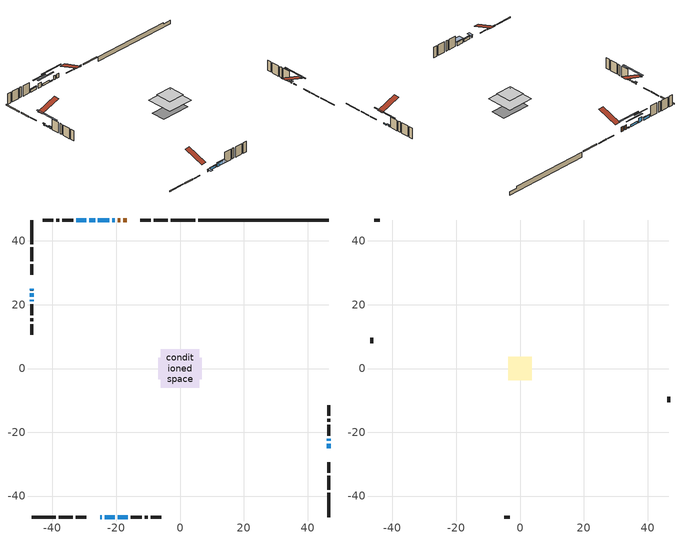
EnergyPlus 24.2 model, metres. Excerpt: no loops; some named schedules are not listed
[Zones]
conditioned space
 floor adiabatic (AdiabaticFloorConstruction): -6.08,-6.08 -6.08,6.08 6.08,6.08 6.08,-6.08 z2.75
 floor foundation (Slab1 construction): -6.85,-3.36 -6.85,3.36 6.85,3.36 6.85,-3.36 z-1.95
 wall outside (RimJoist1 construction): 4.79,46.56 -2.87,46.56 / -46.56,-46.56 -38.9,-46.56 / -46.56,46.56 -46.56,38.9 / 46.56,-46.56 46.56,-38.9 z0.31:0.61
 wall outside (RimJoist2 construction): -3.8,46.56 -8.2,46.56 / -37.97,-46.56 -33.57,-46.56 / -46.56,37.97 -46.56,33.57 / 46.56,-37.97 46.56,-33.57 z0.31:0.61
 wall outside (RimJoist3 construction): -9.13,46.56 -12.39,46.56 / -32.64,-46.56 -29.39,-46.56 / -46.56,32.64 -46.56,29.39 / 46.56,-32.64 46.56,-29.39 z0.31:0.61
 wall outside (AdiabaticWallConstruction 1): -16.71,46.56 -17.85,46.56 / -18.78,46.56 -19.49,46.56 z0.31:2.34
 wall outside (AdiabaticWallConstruction): -25.07,-46.56 -24.53,-46.56 / -46.56,21.58 -46.56,21.04 z0.31:1.17; -23.6,-46.56 -20.4,-46.56 / -29.35,46.56 -32.55,46.56 z0.31:1.43; -46.56,25.07 -46.56,24.45 / 46.56,-22.61 46.56,-22 z0.31:0.97; 46.56,-25.07 46.56,-23.54 / -20.41,46.56 -21.18,46.56 z0.31:0.74; -46.56,23.53 -46.56,22.51 z0.31:0.82; -22.1,46.56 -25.71,46.56 z0.31:1.28; -26.64,46.56 -28.42,46.56 z0.31:2.34; -19.47,-46.56 -16.32,-46.56 z0.31:1.91
 wall outside (Wall1 construction): -33.48,46.56 -36.89,46.56 / -15.4,-46.56 -11.99,-46.56 / -46.56,20.12 -46.56,16.71 / 46.56,-21.07 46.56,-17.67 z0.31:5.19
 wall outside (Wall2 construction): -37.82,46.56 -38.73,46.56 / -11.06,-46.56 -10.14,-46.56 / -46.56,15.78 -46.56,14.86 / 46.56,-16.74 46.56,-15.82 z0.31:5.19
 wall outside (Wall3 construction): -39.66,46.56 -43.07,46.56 / -9.21,-46.56 -5.81,-46.56 / -46.56,13.93 -46.56,10.53 / 46.56,-14.89 46.56,-11.48 z0.31:5.19
 wall foundation (FoundationWall1 construction): 5.71,46.56,-1.95 5.71,46.56,0.31 42.47,46.56,0.31 42.47,46.56,-0.41 46.56,46.56,-0.41 46.56,46.56,-1.95
 window (WindowConstruction 7): -25.06,-46.56 -24.53,-46.56 z0.31:1.17
 window (WindowConstruction 5): -23.6,-46.56 -20.4,-46.56 z0.31:1.43
 window (WindowConstruction 6): -46.56,25.06 -46.56,24.46 z0.31:0.97
 window (WindowConstruction 9): 46.56,-25.06 46.56,-23.54 z0.31:0.74
 window (WindowConstruction 10): -20.41,46.56 -21.18,46.56 z0.31:0.74
 window (WindowConstruction 11): -46.56,23.53 -46.56,22.51 z0.31:0.82
 window (WindowConstruction 8): -46.56,21.58 -46.56,21.05 z0.31:1.17
 window (WindowConstruction): -22.1,46.56 -25.71,46.56 z0.31:1.28
 window (WindowConstruction 1): -26.64,46.56 -28.42,46.56 z0.31:2.34
 window (WindowConstruction 2): -19.47,-46.56 -16.32,-46.56 z0.31:1.91
 window (WindowConstruction 3): 46.56,-22.61 46.56,-22 z0.31:0.97
 window (WindowConstruction 4): -29.35,46.56 -32.55,46.56 z0.31:1.43
 door (Door): -16.71,46.56 -17.85,46.56 z0.31:2.34
 door (Door 1): -18.78,46.56 -19.48,46.56 z0.31:2.34
 ceiling adiabatic (AdiabaticFloorConstruction): 6.08,-6.08 6.08,6.08 -6.08,6.08 -6.08,-6.08 z2.75
attic - vented
 floor to conditioned space (Floor1 construction Reversed): -3.73,-3.73 -3.73,3.73 3.73,3.73 3.73,-3.73 z5.19
 floor to conditioned space (Floor2 construction Reversed): -3.01,-3.01 -3.01,3.01 3.01,3.01 3.01,-3.01 z5.19
 wall outside (Wall4 construction): -44,46.56 -45.63,46.56 / -4.88,-46.56 -3.25,-46.56 / -46.56,9.6 -46.56,7.97 / 46.56,-10.56 46.56,-8.92 z0.31:5.19
 roof outside (Roof1 construction): -15.78,46.56,5.19 -15.78,37.21,8.3 -13.32,37.21,8.3 -13.32,46.56,5.19; -25.99,-46.56,5.19 -25.99,-37.21,8.3 -28.46,-37.21,8.3 -28.46,-46.56,5.19; -46.56,25.99,5.19 -37.21,25.99,8.3 -37.21,28.46,8.3 -46.56,28.46,5.19; 46.56,-25.99,5.19 37.21,-25.99,8.3 37.21,-28.46,8.3 46.56,-28.46,5.19
shading: -24.23,-46.56 -25.36,-46.56 -25.36,-48.69 -24.23,-48.69 z1.47; -20.2,-46.56 -23.8,-46.56 -23.8,-46.97 -20.2,-46.97 z1.63; -46.56,24.25 -46.56,25.27 -46.97,25.27 -46.97,24.25 z1.17; 46.56,-18.46 46.56,-30.15 46.97,-30.15 46.97,-18.46 z5.82; -26.26,46.56 -15.33,46.56 -15.33,46.97 -26.26,46.97 z5.82; -46.56,17.43 -46.56,28.61 -46.97,28.61 -46.97,17.43 z5.9; -46.56,20.75 -46.56,21.88 -46.99,21.88 -46.99,20.75 z1.47; -28.35,46.56 -19.47,46.56 -19.47,46.97 -28.35,46.97 z3.92; -31.06,46.56 -24,46.56 -24,46.97 -31.06,46.97 z4.98; -16.03,-46.56 -19.77,-46.56 -19.77,-48.69 -16.03,-48.69 z2.21; 46.56,-21.8 46.56,-22.81 46.97,-22.81 46.97,-21.8 z1.17; -32.75,46.56 -29.15,46.56 -29.15,46.97 -32.75,46.97 z1.63
[Building]
Building 1: Terrain=Suburbs
[Site:Location]
Toronto City Centre_ON: Latitude {deg}=43.63; Longitude {deg}=-79.39; Time Zone {hr}=-5; Elevation {m}=77; Keep Site Location Information=Yes
[Site:GroundTemperature:Shallow]
5.01852, 3.26908, 3.12898, 3.95918, 7.29196, 10.6092, 13.4851, 15.3069, 15.4617, 13.9799, 11.1774, 7.9619
[Site:WaterMainsTemperature]
Calculation Method=Schedule; Temperature Schedule=mains temperature schedule
[Material] Roughness=Rough; Thermal Absorptance=0.9
Name | Thickness {m} | Conductivity {W/m-K} | Density {kg/m3} | Specific Heat {J/kg-K} | Solar Absorptance | Visible Absorptance
asphalt or fiberglass shingles | 0.00635 | 0.162714 | 1121.4 | 1465.45 | 0.4 | 0.4
ceiling loosefill ins | 0.0846667 | 0.0480833 | 16.02 | 1046.75 | 0.7 | 0.7
ceiling stud and cavity | 0.1397 | 0.0866127 | 65.682 | 1177.47 | 0.7 | 0.7
ceiling stud and cavity 1 | 0.1397 | 0.087088 | 65.682 | 1177.47 | 0.7 | 0.7
concrete 4.0 in. | 0.1016 | 1.803125 | 2242.8 | 837.4 | 0.7 | 0.7
concrete 8.0 in. | 0.2032 | 1.803125 | 2242.8 | 837.4 | 0.7 | 0.7
door material | 0.04445 | 0.053851 | 512.64 | 1214.23 | 0.7 | 0.7
door material 1 | 0.04445 | 0.188738 | 512.64 | 1214.23 | 0.7 | 0.7
exterior vertical ins | 0.00364155 | 0.029427 | 32.04 | 1214.23 | 0.7 | 0.7
floor covering | 0.0127 | 0.0433444 | 54.468 | 1339.84 | 0.6 | 0.6
floor rigid ins; wall rigid ins | 0.512978 | 0.029427 | 32.04 | 1214.23 | 0.7 | 0.7
floor stud and cavity | 0.1397 | 1.75129 | 37.0049 | 1207.88 | 0.7 | 0.7
furniture material conditioned space 1 | 0.1524 | 0.115458 | 640.8 | 1214.23 | 0.6 | 0.6
gypsum board | 0.0127 | 0.160291 | 801 | 837.4 | 0.6 | 0.6
gypsum board 1 | 0.0127 | 0.160291 | 801 | 837.4 | 0.7 | 0.7
osb sheathing 0.5 in. | 0.0127 | 0.115458 | 512.64 | 1214.23 | 0.7 | 0.7
osb sheathing 0.75 in. | 0.01905 | 0.115458 | 512.64 | 1214.23 | 0.7 | 0.7
osb sheathing 2.0 in. | 0.0508 | 0.115458 | 512.64 | 1214.23 | 0.7 | 0.7
rim joist rigid ins | 0.051816 | 0.029427 | 32.04 | 1214.23 | 0.7 | 0.7
rim joist stud and cavity | 0.0508 | 0.0379815 | 125.044 | 1163.47 | 0.6 | 0.6
rim joist stud and cavity 1 | 0.0508 | 0.311623 | 125.044 | 1163.47 | 0.6 | 0.6
rim joist stud and cavity 2 | 0.0508 | 0.107068 | 50.32683 | 1063.81 | 0.6 | 0.6
wall stud and cavity | 0.1397 | 0.0991731 | 139.0536 | 1170.24 | 0.7 | 0.7
wall stud and cavity 1 | 0.1397 | 0.103711 | 139.0536 | 1170.24 | 0.7 | 0.7
wall stud and cavity 2 | 0.1397 | 0.0992973 | 139.0536 | 1170.24 | 0.7 | 0.7
wall stud and cavity 3 | 0.0889 | 6.1454 | 50.32683 | 1063.81 | 0.6 | 0.6
wall stud and cavity 4 | 0.0889 | 0.380278 | 52.3479 | 1209.89 | 0.7 | 0.7
wall stud and cavity 5 | 0.0889 | 0.391764 | 83.0341 | 1211.67 | 0.7 | 0.7
wood siding | 0.0254 | 0.102417 | 544.68 | 1172.36 | 0.4 | 0.4
wood siding 1 | 0.00254 | 0.102417 | 544.68 | 1172.36 | 0.4 | 0.4
wood siding 2; wood siding 3; wood siding 4 | 0.0254 | 0.102417 | 544.68 | 1172.36 | 0.7 | 0.7
[WindowMaterial:SimpleGlazingSystem]
Name | U-Factor {W/m2-K} | Solar Heat Gain Coefficient
WindowMaterial | 2.24167 | 0.57
WindowMaterial 1 | 2.30186 | 0.55
WindowMaterial 2 | 2.09916 | 0.62
WindowMaterial 3 | 2.67661 | 0.39
WindowMaterial 4 | 2.22407 | 0.57
WindowMaterial 5 | 3.07009 | 0.41
WindowMaterial 6 | 4.474264 | 0.64
WindowMaterial 7 | 2.69762 | 0.36
WindowMaterial 8 | 2.458574 | 0.51
[Construction]
AdiabaticFloorConstruction: floor stud and cavity, floor rigid ins, osb sheathing 0.75 in., floor covering
AdiabaticWallConstruction: wood siding 3, wall rigid ins, wall stud and cavity 4, gypsum board
AdiabaticWallConstruction 1: wood siding 4, wall rigid ins, wall stud and cavity 4, gypsum board
Door: door material
Door 1: door material 1
Floor1 construction Reversed: gypsum board, ceiling stud and cavity, ceiling loosefill ins
Floor2 construction Reversed: gypsum board, ceiling stud and cavity 1, ceiling loosefill ins
FoundationWall1 construction: concrete 8.0 in., gypsum board 1
furniture construction conditioned space 1: furniture material conditioned space 1
PartitionWallConstruction: gypsum board, wall stud and cavity 5, gypsum board
RimJoist1 construction: wood siding 2, osb sheathing 2.0 in., rim joist stud and cavity
RimJoist2 construction: wood siding 2, rim joist rigid ins, osb sheathing 2.0 in., rim joist stud and cavity 1
RimJoist3 construction: wood siding 2, rim joist stud and cavity 2
Roof1 construction: asphalt or fiberglass shingles
Slab1 construction: concrete 4.0 in.
Wall1 construction: wood siding, osb sheathing 0.5 in., wall stud and cavity, gypsum board
Wall2 construction: wood siding, osb sheathing 0.5 in., wall stud and cavity 1, gypsum board
Wall3 construction: wood siding, osb sheathing 0.5 in., wall stud and cavity 2, gypsum board
Wall4 construction: wood siding 1, wall stud and cavity 3
WindowConstruction: WindowMaterial
WindowConstruction 1: WindowMaterial 1
WindowConstruction 10; WindowConstruction 9: WindowMaterial 7
WindowConstruction 11: WindowMaterial 8
WindowConstruction 2: WindowMaterial 2
WindowConstruction 3: WindowMaterial 3
WindowConstruction 4; WindowConstruction 5: WindowMaterial 4
WindowConstruction 6: WindowMaterial 5
WindowConstruction 7; WindowConstruction 8: WindowMaterial 6
[Zone] Multiplier=1; Part of Total Floor Area=Yes
Name | Volume {m3}
attic - vented | 46.5614
conditioned space | 604.1
[Space]
Name | Zone | Volume {m3}
attic - vented 1 | attic - vented | 46.5614
conditioned space 1 | conditioned space | 604.1
[ZoneInfiltration:EffectiveLeakageArea]
infil attic - vented 1: Zone or Space=attic - vented 1; Schedule=Always On Discrete; Effective Air Leakage Area {cm2}=3876.63; Stack Coefficient=0.000555756; Wind Coefficient=1.5928e-05
[ZoneMixing]
whole house fan mix: Zone or Space=attic - vented; Schedule=Always On Continuous; Design Flow Rate Calculation Method=Flow/Zone; Design Flow Rate {m3/s}=0; Source Zone or Space=conditioned space
[SurfaceProperty:ExposedFoundationPerimeter]
Slab1: Exposed Perimeter Calculation Method=TotalExposedPerimeter; Total Exposed Perimeter {m}=40.844
[InternalMass] Zone or ZoneList=conditioned space; Space or SpaceList=conditioned space 1
Name | Construction | Surface Area {m2}
furniture mass conditioned space 1 | furniture construction conditioned space 1 | 95.9603
partition wall mass | PartitionWallConstruction | 239.901
[Lights]
interior lighting: Zone or ZoneList or Space or SpaceList=conditioned space 1; Schedule=interior lighting schedule; Design Level Calculation Method=LightingLevel; Lighting Level {W}=343.2; Return Air Fraction=0; Fraction Radiant=0.6; Fraction Visible=0.2; Fraction Replaceable=1
[People]
occupants: Zone or ZoneList or Space or SpaceList=conditioned space 1; Number of People Schedule=occupants schedule; Number of People Calculation Method=People; Number of People=3; Fraction Radiant=0.314171; Sensible Heat Fraction=0.56303; Activity Level Schedule=occupants activity schedule; Carbon Dioxide Generation Rate {m3/s-W}=0; Enable ASHRAE 55 Comfort Warnings=No; Mean Radiant Temperature Calculation Type=EnclosureAveraged
[ElectricEquipment] Zone or ZoneList or Space or SpaceList=conditioned space 1; Design Level Calculation Method=EquipmentLevel
Name | Schedule | Design Level {W} | Fraction Latent | Fraction Radiant | Fraction Lost
clothes dryer | clothes dryer schedule | 140.772 | 0.015 | 0.081 | 0.85
clothes washer | clothes washer schedule | 32.1985 | 0.03 | 0.162 | 0.7
cooking range | cooking range schedule | 215.147 | 0.08 | 0.432 | 0.2
dishwasher | dishwasher schedule | 66.8632 | 0.3 | 0.18 | 0.4
fridge | fridge schedule | 72.9452 | 0 | 0.6 | 0
mech vent bath fan 0 | mech vent bath fan 0 schedule | 50.2 | 0 | 0 | 1
mech vent bath fan 1 | mech vent bath fan 1 schedule | 50.2 | 0 | 0 | 1
mech vent house fan | mech vent house fan schedule | 0.95 | 0 | 0 | 1
mech vent house fan cfis | mech vent house fan cfis schedule | 0 | 0 | 0 | 0
mech vent range fan 0 | mech vent range fan 0 schedule | 57 | 0 | 0 | 1
misc plug loads | misc plug loads schedule | 494.7 | 0.045 | 0.513 | 0.1
whole house fan | Always On Discrete | 0 | 0 | 0 | 1
[OtherEquipment] Zone or ZoneList or Space or SpaceList=conditioned space 1; Design Level Calculation Method=EquipmentLevel
Name | Fuel Type | Schedule | Design Level {W} | Fraction Latent | Fraction Radiant | Fraction Lost
clothes dryer 1 | Electricity | clothes dryer schedule | 0 | 0.015 | 0.081 | 0.85
cooking range 1 | Electricity | cooking range schedule | 0 | 0.08 | 0.432 | 0.2
general water use latent | None | general water use schedule | 62.594 | 1 | 0 | 0
general water use sensible | None | general water use schedule | -61.6891 | 0 | 0.6 | 0
mech vent house fan latent load | None | Always On Discrete | 0 | 1 | 0 | 0
mech vent house fan sensible load | None | Always On Discrete | 0 | 0 | 0 | 0
water heater energy adjustment1 | NaturalGas | Always On Discrete | 0.01 | 0 | 0 | 1
[ZoneInfiltration:DesignFlowRate] Zone or ZoneList or Space or SpaceList=conditioned space 1; Schedule=Always On Discrete; Design Flow Rate Calculation Method=Flow/Zone; Design Flow Rate {m3/s}=0
infil flow; natural vent flow; whole house fan flow
[Foundation:Kiva]
Foundation Kiva 1: Initial Indoor Air Temperature {C}=18; Wall Height Above Grade {m}=0.310012; Wall Depth Below Slab {m}=0.2032; Custom Block Material Name 1=exterior vertical ins; Custom Block Depth 1 {m}=2.26; Custom Block X Position 1 {m}=0.2159; Custom Block Z Position 1 {m}=0
[Foundation:Kiva:Settings]
Soil Conductivity {W/m-K}=0.849921; Soil Density {kg/m3}=1842.3; Soil Specific Heat {J/kg-K}=418.7; Ground Solar Absorptivity=0.9; Ground Thermal Absorptivity=0.9; Ground Surface Roughness {m}=0.03; Far-Field Width {m}=40; Deep-Ground Boundary Condition=ZeroFlux; Deep-Ground Depth {m}=40; Minimum Cell Dimension {m}=0.2; Maximum Cell Growth Coefficient=3; Simulation Timestep=Timestep
[Exterior:Lights]
exterior lighting: Schedule=exterior lighting schedule; Design Level {W}=75.6
[Schedule:Constant]
Name | Hourly Value
Always On Continuous; mech vent house fan schedule; mech vent house fan cfis schedule; Always On Discrete | 1
occupants activity schedule | 117.228
fridge schedule | 0
[Schedule:Week:Daily]
interior lighting schedule Week Rule - Jan1-Jan27: interior lighting schedule day, interior lighting schedule day, interior lighting schedule day, interior lighting schedule day, interior lighting schedule day, interior lighting schedule day, interior lighting schedule day, interior lighting schedule default day, interior lighting schedule default day, interior lighting schedule default day, interior lighting schedule default day, interior lighting schedule default day
interior lighting schedule Week Rule - Jan28-Feb3: interior lighting schedule day, interior lighting schedule day, interior lighting schedule day, interior lighting schedule day, interior lighting schedule day 1, interior lighting schedule day 1, interior lighting schedule day 1, interior lighting schedule default day, interior lighting schedule default day, interior lighting schedule default day, interior lighting schedule default day, interior lighting schedule default day
interior lighting schedule Week Rule - Feb4-Feb24: interior lighting schedule day 1, interior lighting schedule day 1, interior lighting schedule day 1, interior lighting schedule day 1, interior lighting schedule day 1, interior lighting schedule day 1, interior lighting schedule day 1, interior lighting schedule default day, interior lighting schedule default day, interior lighting schedule default day, interior lighting schedule default day, interior lighting schedule default day
interior lighting schedule Week Rule - Feb25-Mar3: interior lighting schedule day 1, interior lighting schedule day 1, interior lighting schedule day 1, interior lighting schedule day 1, interior lighting schedule day 2, interior lighting schedule day 2, interior lighting schedule day 2, interior lighting schedule default day, interior lighting schedule default day, interior lighting schedule default day, interior lighting schedule default day, interior lighting schedule default day
interior lighting schedule Week Rule - Mar4-Mar31: interior lighting schedule day 2, interior lighting schedule day 2, interior lighting schedule day 2, interior lighting schedule day 2, interior lighting schedule day 2, interior lighting schedule day 2, interior lighting schedule day 2, interior lighting schedule default day, interior lighting schedule default day, interior lighting schedule default day, interior lighting schedule default day, interior lighting schedule default day
interior lighting schedule Week Rule - Apr1-Apr28: interior lighting schedule day 3, interior lighting schedule day 3, interior lighting schedule day 3, interior lighting schedule day 3, interior lighting schedule day 3, interior lighting schedule day 3, interior lighting schedule day 3, interior lighting schedule default day, interior lighting schedule default day, interior lighting schedule default day, interior lighting schedule default day, interior lighting schedule default day
interior lighting schedule Week Rule - Apr29-May5: interior lighting schedule day 3, interior lighting schedule day 3, interior lighting schedule day 4, interior lighting schedule day 4, interior lighting schedule day 4, interior lighting schedule day 4, interior lighting schedule day 4, interior lighting schedule default day, interior lighting schedule default day, interior lighting schedule default day, interior lighting schedule default day, interior lighting schedule default day
interior lighting schedule Week Rule - May6-May26: interior lighting schedule day 4, interior lighting schedule day 4, interior lighting schedule day 4, interior lighting schedule day 4, interior lighting schedule day 4, interior lighting schedule day 4, interior lighting schedule day 4, interior lighting schedule default day, interior lighting schedule default day, interior lighting schedule default day, interior lighting schedule default day, interior lighting schedule default day
interior lighting schedule Week Rule - May27-Jun2: interior lighting schedule day 4, interior lighting schedule day 4, interior lighting schedule day 4, interior lighting schedule day 4, interior lighting schedule day 4, interior lighting schedule day 5, interior lighting schedule day 5, interior lighting schedule default day, interior lighting schedule default day, interior lighting schedule default day, interior lighting schedule default day, interior lighting schedule default day
interior lighting schedule Week Rule - Jun3-Jun30: interior lighting schedule day 5, interior lighting schedule day 5, interior lighting schedule day 5, interior lighting schedule day 5, interior lighting schedule day 5, interior lighting schedule day 5, interior lighting schedule day 5, interior lighting schedule default day, interior lighting schedule default day, interior lighting schedule default day, interior lighting schedule default day, interior lighting schedule default day
interior lighting schedule Week Rule - Jul1-Jul28: interior lighting schedule day 6, interior lighting schedule day 6, interior lighting schedule day 6, interior lighting schedule day 6, interior lighting schedule day 6, interior lighting schedule day 6, interior lighting schedule day 6, interior lighting schedule default day, interior lighting schedule default day, interior lighting schedule default day, interior lighting schedule default day, interior lighting schedule default day
interior lighting schedule Week Rule - Jul29-Aug4: interior lighting schedule day 6, interior lighting schedule day 6, interior lighting schedule day 6, interior lighting schedule day 7, interior lighting schedule day 7, interior lighting schedule day 7, interior lighting schedule day 7, interior lighting schedule default day, interior lighting schedule default day, interior lighting schedule default day, interior lighting schedule default day, interior lighting schedule default day
interior lighting schedule Week Rule - Aug5-Aug25: interior lighting schedule day 7, interior lighting schedule day 7, interior lighting schedule day 7, interior lighting schedule day 7, interior lighting schedule day 7, interior lighting schedule day 7, interior lighting schedule day 7, interior lighting schedule default day, interior lighting schedule default day, interior lighting schedule default day, interior lighting schedule default day, interior lighting schedule default day
interior lighting schedule Week Rule - Aug26-Sep1: interior lighting schedule day 7, interior lighting schedule day 7, interior lighting schedule day 7, interior lighting schedule day 7, interior lighting schedule day 7, interior lighting schedule day 7, interior lighting schedule day 8, interior lighting schedule default day, interior lighting schedule default day, interior lighting schedule default day, interior lighting schedule default day, interior lighting schedule default day
interior lighting schedule Week Rule - Sep2-Sep29: interior lighting schedule day 8, interior lighting schedule day 8, interior lighting schedule day 8, interior lighting schedule day 8, interior lighting schedule day 8, interior lighting schedule day 8, interior lighting schedule day 8, interior lighting schedule default day, interior lighting schedule default day, interior lighting schedule default day, interior lighting schedule default day, interior lighting schedule default day
interior lighting schedule Week Rule - Sep30-Oct6: interior lighting schedule day 8, interior lighting schedule day 9, interior lighting schedule day 9, interior lighting schedule day 9, interior lighting schedule day 9, interior lighting schedule day 9, interior lighting schedule day 9, interior lighting schedule default day, interior lighting schedule default day, interior lighting schedule default day, interior lighting schedule default day, interior lighting schedule default day
interior lighting schedule Week Rule - Oct7-Oct27: interior lighting schedule day 9, interior lighting schedule day 9, interior lighting schedule day 9, interior lighting schedule day 9, interior lighting schedule day 9, interior lighting schedule day 9, interior lighting schedule day 9, interior lighting schedule default day, interior lighting schedule default day, interior lighting schedule default day, interior lighting schedule default day, interior lighting schedule default day
interior lighting schedule Week Rule - Oct28-Nov3: interior lighting schedule day 9, interior lighting schedule day 9, interior lighting schedule day 9, interior lighting schedule day 9, interior lighting schedule day 10, interior lighting schedule day 10, interior lighting schedule day 10, interior lighting schedule default day, interior lighting schedule default day, interior lighting schedule default day, interior lighting schedule default day, interior lighting schedule default day
interior lighting schedule Week Rule - Nov4-Nov24: interior lighting schedule day 10, interior lighting schedule day 10, interior lighting schedule day 10, interior lighting schedule day 10, interior lighting schedule day 10, interior lighting schedule day 10, interior lighting schedule day 10, interior lighting schedule default day, interior lighting schedule default day, interior lighting schedule default day, interior lighting schedule default day, interior lighting schedule default day
interior lighting schedule Week Rule - Nov25-Dec1: interior lighting schedule day 10, interior lighting schedule day 10, interior lighting schedule day 10, interior lighting schedule day 10, interior lighting schedule day 10, interior lighting schedule day 10, interior lighting schedule day 11, interior lighting schedule default day, interior lighting schedule default day, interior lighting schedule default day, interior lighting schedule default day, interior lighting schedule default day
interior lighting schedule Week Rule - Dec2-Dec31: interior lighting schedule day 11, interior lighting schedule day 11, interior lighting schedule day 11, interior lighting schedule day 11, interior lighting schedule day 11, interior lighting schedule day 11, interior lighting schedule day 11, interior lighting schedule default day, interior lighting schedule default day, interior lighting schedule default day, interior lighting schedule default day, interior lighting schedule default day
occupants schedule Week Rule - Jan1-Dec31: occupants schedule day, occupants schedule day, occupants schedule day, occupants schedule day, occupants schedule day, occupants schedule day, occupants schedule day, occupants schedule default day, occupants schedule default day, occupants schedule default day, occupants schedule default day, occupants schedule default day
clothes dryer schedule Week Rule - Jan1-Dec31: clothes dryer schedule day, clothes dryer schedule day, clothes dryer schedule day, clothes dryer schedule day, clothes dryer schedule day, clothes dryer schedule day, clothes dryer schedule day, clothes dryer schedule default day, clothes dryer schedule default day, clothes dryer schedule default day, clothes dryer schedule default day, clothes dryer schedule default day
clothes washer schedule Week Rule - Jan1-Dec31: clothes washer schedule day, clothes washer schedule day, clothes washer schedule day, clothes washer schedule day, clothes washer schedule day, clothes washer schedule day, clothes washer schedule day, clothes washer schedule default day, clothes washer schedule default day, clothes washer schedule default day, clothes washer schedule default day, clothes washer schedule default day
cooking range schedule Week Rule - Jan1-Dec31: cooking range schedule day, cooking range schedule day, cooking range schedule day, cooking range schedule day, cooking range schedule day, cooking range schedule day, cooking range schedule day, cooking range schedule default day, cooking range schedule default day, cooking range schedule default day, cooking range schedule default day, cooking range schedule default day
dishwasher schedule Week Rule - Jan1-Dec31: dishwasher schedule day, dishwasher schedule day, dishwasher schedule day, dishwasher schedule day, dishwasher schedule day, dishwasher schedule day, dishwasher schedule day, dishwasher schedule default day, dishwasher schedule default day, dishwasher schedule default day, dishwasher schedule default day, dishwasher schedule default day
mech vent bath fan 0 schedule Week Rule - Jan1-Dec31: mech vent bath fan 0 schedule day, mech vent bath fan 0 schedule day, mech vent bath fan 0 schedule day, mech vent bath fan 0 schedule day, mech vent bath fan 0 schedule day, mech vent bath fan 0 schedule day, mech vent bath fan 0 schedule day, mech vent bath fan 0 schedule default day, mech vent bath fan 0 schedule default day, mech vent bath fan 0 schedule default day, mech vent bath fan 0 schedule default day, mech vent bath fan 0 schedule default day
mech vent bath fan 1 schedule Week Rule - Jan1-Dec31: mech vent bath fan 1 schedule day, mech vent bath fan 1 schedule day, mech vent bath fan 1 schedule day, mech vent bath fan 1 schedule day, mech vent bath fan 1 schedule day, mech vent bath fan 1 schedule day, mech vent bath fan 1 schedule day, mech vent bath fan 1 schedule default day, mech vent bath fan 1 schedule default day, mech vent bath fan 1 schedule default day, mech vent bath fan 1 schedule default day, mech vent bath fan 1 schedule default day
mech vent range fan 0 schedule Week Rule - Jan1-Dec31: mech vent range fan 0 schedule day, mech vent range fan 0 schedule day, mech vent range fan 0 schedule day, mech vent range fan 0 schedule day, mech vent range fan 0 schedule day, mech vent range fan 0 schedule day, mech vent range fan 0 schedule day, mech vent range fan 0 schedule default day, mech vent range fan 0 schedule default day, mech vent range fan 0 schedule default day, mech vent range fan 0 schedule default day, mech vent range fan 0 schedule default day
misc plug loads schedule Week Rule - Jan1-Dec31: misc plug loads schedule day, misc plug loads schedule day, misc plug loads schedule day, misc plug loads schedule day, misc plug loads schedule day, misc plug loads schedule day, misc plug loads schedule day, misc plug loads schedule default day, misc plug loads schedule default day, misc plug loads schedule default day, misc plug loads schedule default day, misc plug loads schedule default day
general water use schedule Week Rule - Jan1-Dec31: general water use schedule day, general water use schedule day, general water use schedule day, general water use schedule day, general water use schedule day, general water use schedule day, general water use schedule day, general water use schedule default day, general water use schedule default day, general water use schedule default day, general water use schedule default day, general water use schedule default day
exterior lighting schedule Week Rule - Jan1-Jan27: exterior lighting schedule day, exterior lighting schedule day, exterior lighting schedule day, exterior lighting schedule day, exterior lighting schedule day, exterior lighting schedule day, exterior lighting schedule day, exterior lighting schedule default day, exterior lighting schedule default day, exterior lighting schedule default day, exterior lighting schedule default day, exterior lighting schedule default day
exterior lighting schedule Week Rule - Jan28-Feb3: exterior lighting schedule day, exterior lighting schedule day, exterior lighting schedule day, exterior lighting schedule day, exterior lighting schedule day 1, exterior lighting schedule day 1, exterior lighting schedule day 1, exterior lighting schedule default day, exterior lighting schedule default day, exterior lighting schedule default day, exterior lighting schedule default day, exterior lighting schedule default day
exterior lighting schedule Week Rule - Feb4-Feb24: exterior lighting schedule day 1, exterior lighting schedule day 1, exterior lighting schedule day 1, exterior lighting schedule day 1, exterior lighting schedule day 1, exterior lighting schedule day 1, exterior lighting schedule day 1, exterior lighting schedule default day, exterior lighting schedule default day, exterior lighting schedule default day, exterior lighting schedule default day, exterior lighting schedule default day
exterior lighting schedule Week Rule - Feb25-Mar3: exterior lighting schedule day 1, exterior lighting schedule day 1, exterior lighting schedule day 1, exterior lighting schedule day 1, exterior lighting schedule day 2, exterior lighting schedule day 2, exterior lighting schedule day 2, exterior lighting schedule default day, exterior lighting schedule default day, exterior lighting schedule default day, exterior lighting schedule default day, exterior lighting schedule default day
exterior lighting schedule Week Rule - Mar4-Mar31: exterior lighting schedule day 2, exterior lighting schedule day 2, exterior lighting schedule day 2, exterior lighting schedule day 2, exterior lighting schedule day 2, exterior lighting schedule day 2, exterior lighting schedule day 2, exterior lighting schedule default day, exterior lighting schedule default day, exterior lighting schedule default day, exterior lighting schedule default day, exterior lighting schedule default day
exterior lighting schedule Week Rule - Apr1-Apr28: exterior lighting schedule day 3, exterior lighting schedule day 3, exterior lighting schedule day 3, exterior lighting schedule day 3, exterior lighting schedule day 3, exterior lighting schedule day 3, exterior lighting schedule day 3, exterior lighting schedule default day, exterior lighting schedule default day, exterior lighting schedule default day, exterior lighting schedule default day, exterior lighting schedule default day
exterior lighting schedule Week Rule - Apr29-May5: exterior lighting schedule day 3, exterior lighting schedule day 3, exterior lighting schedule day 4, exterior lighting schedule day 4, exterior lighting schedule day 4, exterior lighting schedule day 4, exterior lighting schedule day 4, exterior lighting schedule default day, exterior lighting schedule default day, exterior lighting schedule default day, exterior lighting schedule default day, exterior lighting schedule default day
exterior lighting schedule Week Rule - May6-May26: exterior lighting schedule day 4, exterior lighting schedule day 4, exterior lighting schedule day 4, exterior lighting schedule day 4, exterior lighting schedule day 4, exterior lighting schedule day 4, exterior lighting schedule day 4, exterior lighting schedule default day, exterior lighting schedule default day, exterior lighting schedule default day, exterior lighting schedule default day, exterior lighting schedule default day
exterior lighting schedule Week Rule - May27-Jun2: exterior lighting schedule day 4, exterior lighting schedule day 4, exterior lighting schedule day 4, exterior lighting schedule day 4, exterior lighting schedule day 4, exterior lighting schedule day 5, exterior lighting schedule day 5, exterior lighting schedule default day, exterior lighting schedule default day, exterior lighting schedule default day, exterior lighting schedule default day, exterior lighting schedule default day
exterior lighting schedule Week Rule - Jun3-Jun30: exterior lighting schedule day 5, exterior lighting schedule day 5, exterior lighting schedule day 5, exterior lighting schedule day 5, exterior lighting schedule day 5, exterior lighting schedule day 5, exterior lighting schedule day 5, exterior lighting schedule default day, exterior lighting schedule default day, exterior lighting schedule default day, exterior lighting schedule default day, exterior lighting schedule default day
exterior lighting schedule Week Rule - Jul1-Jul28: exterior lighting schedule day 6, exterior lighting schedule day 6, exterior lighting schedule day 6, exterior lighting schedule day 6, exterior lighting schedule day 6, exterior lighting schedule day 6, exterior lighting schedule day 6, exterior lighting schedule default day, exterior lighting schedule default day, exterior lighting schedule default day, exterior lighting schedule default day, exterior lighting schedule default day
exterior lighting schedule Week Rule - Jul29-Aug4: exterior lighting schedule day 6, exterior lighting schedule day 6, exterior lighting schedule day 6, exterior lighting schedule day 7, exterior lighting schedule day 7, exterior lighting schedule day 7, exterior lighting schedule day 7, exterior lighting schedule default day, exterior lighting schedule default day, exterior lighting schedule default day, exterior lighting schedule default day, exterior lighting schedule default day
[Schedule:Year]
interior lighting schedule: interior lighting schedule Week Rule - Jan1-Jan27, 1, 1, 1, 27, interior lighting schedule Week Rule - Jan28-Feb3, 1, 28, 2, 3, interior lighting schedule Week Rule - Feb4-Feb24, 2, 4, 2, 24, interior lighting schedule Week Rule - Feb25-Mar3, 2, 25, 3, 3, interior lighting schedule Week Rule - Mar4-Mar31, 3, 4, 3, 31, interior lighting schedule Week Rule - Apr1-Apr28, 4, 1, 4, 28, interior lighting schedule Week Rule - Apr29-May5, 4, 29, 5, 5, interior lighting schedule Week Rule - May6-May26, 5, 6, 5, 26, interior lighting schedule Week Rule - May27-Jun2, 5, 27, 6, 2, interior lighting schedule Week Rule - Jun3-Jun30, 6, 3, 6, 30, interior lighting schedule Week Rule - Jul1-Jul28, 7, 1, 7, 28, interior lighting schedule Week Rule - Jul29-Aug4, 7, 29, 8, 4, interior lighting schedule Week Rule - Aug5-Aug25, 8, 5, 8, 25, interior lighting schedule Week Rule - Aug26-Sep1, 8, 26, 9, 1, interior lighting schedule Week Rule - Sep2-Sep29, 9, 2, 9, 29, interior lighting schedule Week Rule - Sep30-Oct6, 9, 30, 10, 6, interior lighting schedule Week Rule - Oct7-Oct27, 10, 7, 10, 27, interior lighting schedule Week Rule - Oct28-Nov3, 10, 28, 11, 3, interior lighting schedule Week Rule - Nov4-Nov24, 11, 4, 11, 24, interior lighting schedule Week Rule - Nov25-Dec1, 11, 25, 12, 1, interior lighting schedule Week Rule - Dec2-Dec31, 12, 2, 12, 31
occupants schedule: occupants schedule Week Rule - Jan1-Dec31, 1, 1, 12, 31
clothes dryer schedule: clothes dryer schedule Week Rule - Jan1-Dec31, 1, 1, 12, 31
clothes washer schedule: clothes washer schedule Week Rule - Jan1-Dec31, 1, 1, 12, 31
cooking range schedule: cooking range schedule Week Rule - Jan1-Dec31, 1, 1, 12, 31
dishwasher schedule: dishwasher schedule Week Rule - Jan1-Dec31, 1, 1, 12, 31
mech vent bath fan 0 schedule: mech vent bath fan 0 schedule Week Rule - Jan1-Dec31, 1, 1, 12, 31
mech vent bath fan 1 schedule: mech vent bath fan 1 schedule Week Rule - Jan1-Dec31, 1, 1, 12, 31
mech vent range fan 0 schedule: mech vent range fan 0 schedule Week Rule - Jan1-Dec31, 1, 1, 12, 31
misc plug loads schedule: misc plug loads schedule Week Rule - Jan1-Dec31, 1, 1, 12, 31
general water use schedule: general water use schedule Week Rule - Jan1-Dec31, 1, 1, 12, 31
exterior lighting schedule: exterior lighting schedule Week Rule - Jan1-Jan27, 1, 1, 1, 27, exterior lighting schedule Week Rule - Jan28-Feb3, 1, 28, 2, 3, exterior lighting schedule Week Rule - Feb4-Feb24, 2, 4, 2, 24, exterior lighting schedule Week Rule - Feb25-Mar3, 2, 25, 3, 3, exterior lighting schedule Week Rule - Mar4-Mar31, 3, 4, 3, 31, exterior lighting schedule Week Rule - Apr1-Apr28, 4, 1, 4, 28, exterior lighting schedule Week Rule - Apr29-May5, 4, 29, 5, 5, exterior lighting schedule Week Rule - May6-May26, 5, 6, 5, 26, exterior lighting schedule Week Rule - May27-Jun2, 5, 27, 6, 2, exterior lighting schedule Week Rule - Jun3-Jun30, 6, 3, 6, 30, exterior lighting schedule Week Rule - Jul1-Jul28, 7, 1, 7, 28, exterior lighting schedule Week Rule - Jul29-Aug4, 7, 29, 8, 4, exterior lighting schedule Week Rule - Aug5-Aug25, 8, 5, 8, 25, exterior lighting schedule Week Rule - Aug26-Sep1, 8, 26, 9, 1, exterior lighting schedule Week Rule - Sep2-Sep29, 9, 2, 9, 29, exterior lighting schedule Week Rule - Sep30-Oct6, 9, 30, 10, 6, exterior lighting schedule Week Rule - Oct7-Oct27, 10, 7, 10, 27, exterior lighting schedule Week Rule - Oct28-Nov3, 10, 28, 11, 3, exterior lighting schedule Week Rule - Nov4-Nov24, 11, 4, 11, 24, exterior lighting schedule Week Rule - Nov25-Dec1, 11, 25, 12, 1, exterior lighting schedule Week Rule - Dec2-Dec31, 12, 2, 12, 31
[Schedule:Compact]
mains temperature schedule: Through: 01/01, For: AllDays, Until: 24:00, 8.80333, Through: 01/02, For: AllDays, Until: 24:00, 8.74333, Through: 01/03, For: AllDays, Until: 24:00, 8.68389, Through: 01/04, For: AllDays, Until: 24:00, 8.62611, Through: 01/05, For: AllDays, Until: 24:00, 8.56944, Through: 01/06, For: AllDays, Until: 24:00, 8.51389, Through: 01/07, For: AllDays, Until: 24:00, 8.45944, Through: 01/08, For: AllDays, Until: 24:00, 8.40611, Through: 01/09, For: AllDays, Until: 24:00, 8.35389, Through: 01/10, For: AllDays, Until: 24:00, 8.30278, Through: 01/11, For: AllDays, Until: 24:00, 8.25333, Through: 01/12, For: AllDays, Until: 24:00, 8.205, Through: 01/13, For: AllDays, Until: 24:00, 8.15778, Through: 01/14, For: AllDays, Until: 24:00, 8.11222, Through: 01/15, For: AllDays, Until: 24:00, 8.06778, Through: 01/16, For: AllDays, Until: 24:00, 8.02444, Through: 01/17, For: AllDays, Until: 24:00, 7.98222, Through: 01/18, For: AllDays, Until: 24:00, 7.94167, Through: 01/19, For: AllDays, Until: 24:00, 7.90222, Through: 01/20, For: AllDays, Until: 24:00, 7.86444, Through: 01/21, For: AllDays, Until: 24:00, 7.82778, Through: 01/22, For: AllDays, Until: 24:00, 7.79278, Through: 01/23, For: AllDays, Until: 24:00, 7.75889, Through: 01/24, For: AllDays, Until: 24:00, 7.72667, Through: 01/25, For: AllDays, Until: 24:00, 7.69556, Through: 01/26, For: AllDays, Until: 24:00, 7.66611, Through: 01/27, For: AllDays, Until: 24:00, 7.63778, Through: 01/28, For: AllDays, Until: 24:00, 7.61111, Through: 01/29, For: AllDays, Until: 24:00, 7.58556, Through: 01/30, For: AllDays, Until: 24:00, 7.56167, Through: 01/31, For: AllDays, Until: 24:00, 7.53944, Through: 02/01, For: AllDays, Until: 24:00, 7.51833, Through: 02/02, For: AllDays, Until: 24:00, 7.49889, Through: 02/03, For: AllDays, Until: 24:00, 7.48111, Through: 02/04, For: AllDays, Until: 24:00, 7.46444, Through: 02/05, For: AllDays, Until: 24:00, 7.44944, Through: 02/06, For: AllDays, Until: 24:00, 7.43556, Through: 02/07, For: AllDays, Until: 24:00, 7.42333, Through: 02/08, For: AllDays, Until: 24:00, 7.41278, Through: 02/09, For: AllDays, Until: 24:00, 7.40389, Through: 02/10, For: AllDays, Until: 24:00, 7.39611, Through: 02/11, For: AllDays, Until: 24:00, 7.39, Through: 02/12, For: AllDays, Until: 24:00, 7.38556, Through: 02/13, For: AllDays, Until: 24:00, 7.38222, Through: 02/14, For: AllDays, Until: 24:00, 7.38056, Through: 02/15, For: AllDays, Until: 24:00, 7.38056, Through: 02/16, For: AllDays, Until: 24:00, 7.38222, Through: 02/17, For: AllDays, Until: 24:00, 7.385, Through: 02/18, For: AllDays, Until: 24:00, 7.38944, Through: 02/19, For: AllDays, Until: 24:00, 7.395, Through: 02/20, For: AllDays, Until: 24:00, 7.40278, Through: 02/21, For: AllDays, Until: 24:00, 7.41167, Through: 02/22, For: AllDays, Until: 24:00, 7.42222, Through: 02/23, For: AllDays, Until: 24:00, 7.43389, Through: 02/24, For: AllDays, Until: 24:00, 7.44722, Through: 02/25, For: AllDays, Until: 24:00, 7.46222, Through: 02/26, For: AllDays, Until: 24:00, 7.47833, Through: 02/27, For: AllDays, Until: 24:00, 7.49611, Through: 02/28, For: AllDays, Until: 24:00, 7.51556, Through: 03/01, For: AllDays, Until: 24:00, 7.53667, Through: 03/02, For: AllDays, Until: 24:00, 7.55889, Through: 03/03, For: AllDays, Until: 24:00, 7.58222, Through: 03/04, For: AllDays, Until: 24:00, 7.60722, Through: 03/05, For: AllDays, Until: 24:00, 7.63389, Through: 03/06, For: AllDays, Until: 24:00, 7.66222, Through: 03/07, For: AllDays, Until: 24:00, 7.69111, Through: 03/08, For: AllDays, Until: 24:00, 7.72222, Through: 03/09, For: AllDays, Until: 24:00, 7.75444, Through: 03/10, For: AllDays, Until: 24:00, 7.78778, Through: 03/11, For: AllDays, Until: 24:00, 7.82278, Through: 03/12, For: AllDays, Until: 24:00, 7.85944, Through: 03/13, For: AllDays, Until: 24:00, 7.89722, Through: 03/14, For: AllDays, Until: 24:00, 7.93611, Through: 03/15, For: AllDays, Until: 24:00, 7.97667, Through: 03/16, For: AllDays, Until: 24:00, 8.01833, Through: 03/17, For: AllDays, Until: 24:00, 8.06167, Through: 03/18, For: AllDays, Until: 24:00, 8.10611, Through: 03/19, For: AllDays, Until: 24:00, 8.15167, Through: 03/20, For: AllDays, Until: 24:00, 8.19833, Through: 03/21, For: AllDays, Until: 24:00, 8.24667, Through: 03/22, For: AllDays, Until: 24:00, 8.29611, Through: 03/23, For: AllDays, Until: 24:00, 8.34667, Through: 03/24, For: AllDays, Until: 24:00, 8.39889, Through: 03/25, For: AllDays, Until: 24:00, 8.45167, Through: 03/26, For: AllDays, Until: 24:00, 8.50611, Through: 03/27, For: AllDays, Until: 24:00, 8.56167, Through: 03/28, For: AllDays, Until: 24:00, 8.61833, Through: 03/29, For: AllDays, Until: 24:00, 8.67611, Through: 03/30, For: AllDays, Until: 24:00, 8.735, Through: 03/31, For: AllDays, Until: 24:00, 8.795, Through: 04/01, For: AllDays, Until: 24:00, 8.85611, Through: 04/02, For: AllDays, Until: 24:00, 8.91833, Through: 04/03, For: AllDays, Until: 24:00, 8.98167, Through: 04/04, For: AllDays, Until: 24:00, 9.04556, Through: 04/05, For: AllDays, Until: 24:00, 9.11111, Through: 04/06, For: AllDays, Until: 24:00, 9.17722, Through: 04/07, For: AllDays, Until: 24:00, 9.24444, Through: 04/08, For: AllDays, Until: 24:00, 9.31222, Through: 04/09, For: AllDays, Until: 24:00, 9.38167, Through: 04/10, For: AllDays, Until: 24:00, 9.45167, Through: 04/11, For: AllDays, Until: 24:00, 9.52222, Through: 04/12, For: AllDays, Until: 24:00, 9.59444, Through: 04/13, For: AllDays, Until: 24:00, 9.66667, Through: 04/14, For: AllDays, Until: 24:00, 9.74, Through: 04/15, For: AllDays, Until: 24:00, 9.81444, Through: 04/16, For: AllDays, Until: 24:00, 9.88944, Through: 04/17, For: AllDays, Until: 24:00, 9.96556, Through: 04/18, For: AllDays, Until: 24:00, 10.0417, Through: 04/19, For: AllDays, Until: 24:00, 10.1189, Through: 04/20, For: AllDays, Until: 24:00, 10.1972, Through: 04/21, For: AllDays, Until: 24:00, 10.2756, Through: 04/22, For: AllDays, Until: 24:00, 10.355, Through: 04/23, For: AllDays, Until: 24:00, 10.435, Through: 04/24, For: AllDays, Until: 24:00, 10.515, Through: 04/25, For: AllDays, Until: 24:00, 10.5961, Through: 04/26, For: AllDays, Until: 24:00, 10.6778, Through: 04/27, For: AllDays, Until: 24:00, 10.76, Through: 04/28, For: AllDays, Until: 24:00, 10.8428, Through: 04/29, For: AllDays, Until: 24:00, 10.9261, Through: 04/30, For: AllDays, Until: 24:00, 11.0094, Through: 05/01, For: AllDays, Until: 24:00, 11.0933, Through: 05/02, For: AllDays, Until: 24:00, 11.1778, Through: 05/03, For: AllDays, Until: 24:00, 11.2628, Through: 05/04, For: AllDays, Until: 24:00, 11.3478, Through: 05/05, For: AllDays, Until: 24:00, 11.4333, Through: 05/06, For: AllDays, Until: 24:00, 11.5189, Through: 05/07, For: AllDays, Until: 24:00, 11.605, Through: 05/08, For: AllDays, Until: 24:00, 11.6917, Through: 05/09, For: AllDays, Until: 24:00, 11.7778, Through: 05/10, For: AllDays, Until: 24:00, 11.865, Through: 05/11, For: AllDays, Until: 24:00, 11.9517, Through: 05/12, For: AllDays, Until: 24:00, 12.0389, Through: 05/13, For: AllDays, Until: 24:00, 12.1261, Through: 05/14, For: AllDays, Until: 24:00, 12.2133, Through: 05/15, For: AllDays, Until: 24:00, 12.3006, Through: 05/16, For: AllDays, Until: 24:00, 12.3883, Through: 05/17, For: AllDays, Until: 24:00, 12.4756, Through: 05/18, For: AllDays, Until: 24:00, 12.5628, Through: 05/19, For: AllDays, Until: 24:00, 12.6506, Through: 05/20, For: AllDays, Until: 24:00, 12.7378, Through: 05/21, For: AllDays, Until: 24:00, 12.825, Through: 05/22, For: AllDays, Until: 24:00, 12.9122, Through: 05/23, For: AllDays, Until: 24:00, 12.9994, Through: 05/24, For: AllDays, Until: 24:00, 13.0861, Through: 05/25, For: AllDays, Until: 24:00, 13.1728, Through: 05/26, For: AllDays, Until: 24:00, 13.2594, Through: 05/27, For: AllDays, Until: 24:00, 13.3456, Through: 05/28, For: AllDays, Until: 24:00, 13.4317, Through: 05/29, For: AllDays, Until: 24:00, 13.5172, Through: 05/30, For: AllDays, Until: 24:00, 13.6028, Through: 05/31, For: AllDays, Until: 24:00, 13.6878, Through: 06/01, For: AllDays, Until: 24:00, 13.7722, Through: 06/02, For: AllDays, Until: 24:00, 13.8567, Through: 06/03, For: AllDays, Until: 24:00, 13.9406, Through: 06/04, For: AllDays, Until: 24:00, 14.0239, Through: 06/05, For: AllDays, Until: 24:00, 14.1067, Through: 06/06, For: AllDays, Until: 24:00, 14.1894, Through: 06/07, For: AllDays, Until: 24:00, 14.2711, Through: 06/08, For: AllDays, Until: 24:00, 14.3528, Through: 06/09, For: AllDays, Until: 24:00, 14.4339, Through: 06/10, For: AllDays, Until: 24:00, 14.5139, Through: 06/11, For: AllDays, Until: 24:00, 14.5939, Through: 06/12, For: AllDays, Until: 24:00, 14.6728, Through: 06/13, For: AllDays, Until: 24:00, 14.7511, Through: 06/14, For: AllDays, Until: 24:00, 14.8289, Through: 06/15, For: AllDays, Until: 24:00, 14.9061, Through: 06/16, For: AllDays, Until: 24:00, 14.9822, Through: 06/17, For: AllDays, Until: 24:00, 15.0578, Through: 06/18, For: AllDays, Until: 24:00, 15.1328, Through: 06/19, For: AllDays, Until: 24:00, 15.2067, Through: 06/20, For: AllDays, Until: 24:00, 15.28, Through: 06/21, For: AllDays, Until: 24:00, 15.3522, Through: 06/22, For: AllDays, Until: 24:00, 15.4239, Through: 06/23, For: AllDays, Until: 24:00, 15.4944, Through: 06/24, For: AllDays, Until: 24:00, 15.5639, Through: 06/25, For: AllDays, Until: 24:00, 15.6328, Through: 06/26, For: AllDays, Until: 24:00, 15.7006, Through: 06/27, For: AllDays, Until: 24:00, 15.7678, Through: 06/28, For: AllDays, Until: 24:00, 15.8333, Through: 06/29, For: AllDays, Until: 24:00, 15.8983, Through: 06/30, For: AllDays, Until: 24:00, 15.9622, Through: 07/01, For: AllDays, Until: 24:00, 16.025, Through: 07/02, For: AllDays, Until: 24:00, 16.0872, Through: 07/03, For: AllDays, Until: 24:00, 16.1478, Through: 07/04, For: AllDays, Until: 24:00, 16.2072, Through: 07/05, For: AllDays, Until: 24:00, 16.2661, Through: 07/06, For: AllDays, Until: 24:00, 16.3233, Through: 07/07, For: AllDays, Until: 24:00, 16.3794, Through: 07/08, For: AllDays, Until: 24:00, 16.435, Through: 07/09, For: AllDays, Until: 24:00, 16.4889, Through: 07/10, For: AllDays, Until: 24:00, 16.5417, Through: 07/11, For: AllDays, Until: 24:00, 16.5928, Through: 07/12, For: AllDays, Until: 24:00, 16.6433, Through: 07/13, For: AllDays, Until: 24:00, 16.6922, Through: 07/14, For: AllDays, Until: 24:00, 16.74, Through: 07/15, For: AllDays, Until: 24:00, 16.7867, Through: 07/16, For: AllDays, Until: 24:00, 16.8322, Through: 07/17, For: AllDays, Until: 24:00, 16.8761, Through: 07/18, For: AllDays, Until: 24:00, 16.9189, Through: 07/19, For: AllDays, Until: 24:00, 16.96, Through: 07/20, For: AllDays, Until: 24:00, 17, Through: 07/21, For: AllDays, Until: 24:00, 17.0389, Through: 07/22, For: AllDays, Until: 24:00, 17.0761, Through: 07/23, For: AllDays, Until: 24:00, 17.1122, Through: 07/24, For: AllDays, Until: 24:00, 17.1467, Through: 07/25, For: AllDays, Until: 24:00, 17.18, Through: 07/26, For: AllDays, Until: 24:00, 17.2117, Through: 07/27, For: AllDays, Until: 24:00, 17.2422, Through: 07/28, For: AllDays, Until: 24:00, 17.2711, Through: 07/29, For: AllDays, Until: 24:00, 17.2983, Through: 07/30, For: AllDays, Until: 24:00, 17.3244, Through: 07/31, For: AllDays, Until: 24:00, 17.3494, Through: 08/01, For: AllDays, Until: 24:00, 17.3728, Through: 08/02, For: AllDays, Until: 24:00, 17.3944, Through: 08/03, For: AllDays, Until: 24:00, 17.4144, Through: 08/04, For: AllDays, Until: 24:00, 17.4333, Through: 08/05, For: AllDays, Until: 24:00, 17.4506, Through: 08/06, For: AllDays, Until: 24:00, 17.4667, Through: 08/07, For: AllDays, Until: 24:00, 17.4811, Through: 08/08, For: AllDays, Until: 24:00, 17.4939, Through: 08/09, For: AllDays, Until: 24:00, 17.5056, Through: 08/10, For: AllDays, Until: 24:00, 17.5156, Through: 08/11, For: AllDays, Until: 24:00, 17.5239, Through: 08/12, For: AllDays, Until: 24:00, 17.5311, Through: 08/13, For: AllDays, Until: 24:00, 17.5361, Through: 08/14, For: AllDays, Until: 24:00, 17.54, Through: 08/15, For: AllDays, Until: 24:00, 17.5428, Through: 08/16, For: AllDays, Until: 24:00, 17.5439, Through: 08/17, For: AllDays, Until: 24:00, 17.5433, Through: 08/18, For: AllDays, Until: 24:00, 17.5411, Through: 08/19, For: AllDays, Until: 24:00, 17.5372, Through: 08/20, For: AllDays, Until: 24:00, 17.5322, Through: 08/21, For: AllDays, Until: 24:00, 17.5256, Through: 08/22, For: AllDays, Until: 24:00, 17.5178, Through: 08/23, For: AllDays, Until: 24:00, 17.5083, Through: 08/24, For: AllDays, Until: 24:00, 17.4972, Through: 08/25, For: AllDays, Until: 24:00, 17.4844, Through: 08/26, For: AllDays, Until: 24:00, 17.4706, Through: 08/27, For: AllDays, Until: 24:00, 17.455, Through: 08/28, For: AllDays, Until: 24:00, 17.4378, Through: 08/29, For: AllDays, Until: 24:00, 17.4194, Through: 08/30, For: AllDays, Until: 24:00, 17.3994, Through: 08/31, For: AllDays, Until: 24:00, 17.3778, Through: 09/01, For: AllDays, Until: 24:00, 17.355, Through: 09/02, For: AllDays, Until: 24:00, 17.3311, Through: 09/03, For: AllDays, Until: 24:00, 17.305, Through: 09/04, For: AllDays, Until: 24:00, 17.2778, Through: 09/05, For: AllDays, Until: 24:00, 17.2494, Through: 09/06, For: AllDays, Until: 24:00, 17.2194, Through: 09/07, For: AllDays, Until: 24:00, 17.1878, Through: 09/08, For: AllDays, Until: 24:00, 17.155, Through: 09/09, For: AllDays, Until: 24:00, 17.1206, Through: 09/10, For: AllDays, Until: 24:00, 17.085, Through: 09/11, For: AllDays, Until: 24:00, 17.0483, Through: 09/12, For: AllDays, Until: 24:00, 17.01, Through: 09/13, For: AllDays, Until: 24:00, 16.97, Through: 09/14, For: AllDays, Until: 24:00, 16.9289, Through: 09/15, For: AllDays, Until: 24:00, 16.8867, Through: 09/16, For: AllDays, Until: 24:00, 16.8428, Through: 09/17, For: AllDays, Until: 24:00, 16.7983, Through: 09/18, For: AllDays, Until: 24:00, 16.7517, Through: 09/19, For: AllDays, Until: 24:00, 16.7044, Through: 09/20, For: AllDays, Until: 24:00, 16.6556, Through: 09/21, For: AllDays, Until: 24:00, 16.6056, Through: 09/22, For: AllDays, Until: 24:00, 16.5544, Through: 09/23, For: AllDays, Until: 24:00, 16.5017, Through: 09/24, For: AllDays, Until: 24:00, 16.4483, Through: 09/25, For: AllDays, Until: 24:00, 16.3933, Through: 09/26, For: AllDays, Until: 24:00, 16.3372, Through: 09/27, For: AllDays, Until: 24:00, 16.2806, Through: 09/28, For: AllDays, Until: 24:00, 16.2222, Through: 09/29, For: AllDays, Until: 24:00, 16.1628, Through: 09/30, For: AllDays, Until: 24:00, 16.1022, Through: 10/01, For: AllDays, Until: 24:00, 16.0406, Through: 10/02, For: AllDays, Until: 24:00, 15.9778, Through: 10/03, For: AllDays, Until: 24:00, 15.9144, Through: 10/04, For: AllDays, Until: 24:00, 15.8494, Through: 10/05, For: AllDays, Until: 24:00, 15.7839, Through: 10/06, For: AllDays, Until: 24:00, 15.7172, Through: 10/07, For: AllDays, Until: 24:00, 15.6494, Through: 10/08, For: AllDays, Until: 24:00, 15.5811, Through: 10/09, For: AllDays, Until: 24:00, 15.5117, Through: 10/10, For: AllDays, Until: 24:00, 15.4411, Through: 10/11, For: AllDays, Until: 24:00, 15.37, Through: 10/12, For: AllDays, Until: 24:00, 15.2978, Through: 10/13, For: AllDays, Until: 24:00, 15.225, Through: 10/14, For: AllDays, Until: 24:00, 15.1511, Through: 10/15, For: AllDays, Until: 24:00, 15.0767, Through: 10/16, For: AllDays, Until: 24:00, 15.0011, Through: 10/17, For: AllDays, Until: 24:00, 14.925, Through: 10/18, For: AllDays, Until: 24:00, 14.8483, Through: 10/19, For: AllDays, Until: 24:00, 14.7706, Through: 10/20, For: AllDays, Until: 24:00, 14.6922, Through: 10/21, For: AllDays, Until: 24:00, 14.6133, Through: 10/22, For: AllDays, Until: 24:00, 14.5339, Through: 10/23, For: AllDays, Until: 24:00, 14.4539, Through: 10/24, For: AllDays, Until: 24:00, 14.3728, Through: 10/25, For: AllDays, Until: 24:00, 14.2917, Through: 10/26, For: AllDays, Until: 24:00, 14.21, Through: 10/27, For: AllDays, Until: 24:00, 14.1272, Through: 10/28, For: AllDays, Until: 24:00, 14.0444, Through: 10/29, For: AllDays, Until: 24:00, 13.9611, Through: 10/30, For: AllDays, Until: 24:00, 13.8772, Through: 10/31, For: AllDays, Until: 24:00, 13.7933, Through: 11/01, For: AllDays, Until: 24:00, 13.7089, Through: 11/02, For: AllDays, Until: 24:00, 13.6239, Through: 11/03, For: AllDays, Until: 24:00, 13.5383, Through: 11/04, For: AllDays, Until: 24:00, 13.4528, Through: 11/05, For: AllDays, Until: 24:00, 13.3667, Through: 11/06, For: AllDays, Until: 24:00, 13.2806, Through: 11/07, For: AllDays, Until: 24:00, 13.1944, Through: 11/08, For: AllDays, Until: 24:00, 13.1078, Through: 11/09, For: AllDays, Until: 24:00, 13.0206, Through: 11/10, For: AllDays, Until: 24:00, 12.9339, Through: 11/11, For: AllDays, Until: 24:00, 12.8467, Through: 11/12, For: AllDays, Until: 24:00, 12.7594, Through: 11/13, For: AllDays, Until: 24:00, 12.6722, Through: 11/14, For: AllDays, Until: 24:00, 12.5844, Through: 11/15, For: AllDays, Until: 24:00, 12.4972, Through: 11/16, For: AllDays, Until: 24:00, 12.41, Through: 11/17, For: AllDays, Until: 24:00, 12.3222, Through: 11/18, For: AllDays, Until: 24:00, 12.235, Through: 11/19, For: AllDays, Until: 24:00, 12.1478, Through: 11/20, For: AllDays, Until: 24:00, 12.0606, Through: 11/21, For: AllDays, Until: 24:00, 11.9733, Through: 11/22, For: AllDays, Until: 24:00, 11.8861, Through: 11/23, For: AllDays, Until: 24:00, 11.7994, Through: 11/24, For: AllDays, Until: 24:00, 11.7128, Through: 11/25, For: AllDays, Until: 24:00, 11.6267, Through: 11/26, For: AllDays, Until: 24:00, 11.5406, Through: 11/27, For: AllDays, Until: 24:00, 11.4544, Through: 11/28, For: AllDays, Until: 24:00, 11.3689, Through: 11/29, For: AllDays, Until: 24:00, 11.2839, Through: 11/30, For: AllDays, Until: 24:00, 11.1989, Through: 12/01, For: AllDays, Until: 24:00, 11.1144, Through: 12/02, For: AllDays, Until: 24:00, 11.03, Through: 12/03, For: AllDays, Until: 24:00, 10.9467, Through: 12/04, For: AllDays, Until: 24:00, 10.8633, Through: 12/05, For: AllDays, Until: 24:00, 10.7806, Through: 12/06, For: AllDays, Until: 24:00, 10.6983, Through: 12/07, For: AllDays, Until: 24:00, 10.6167, Through: 12/08, For: AllDays, Until: 24:00, 10.5356, Through: 12/09, For: AllDays, Until: 24:00, 10.4544, Through: 12/10, For: AllDays, Until: 24:00, 10.3744, Through: 12/11, For: AllDays, Until: 24:00, 10.295, Through: 12/12, For: AllDays, Until: 24:00, 10.2167, Through: 12/13, For: AllDays, Until: 24:00, 10.1383, Through: 12/14, For: AllDays, Until: 24:00, 10.0611, Through: 12/15, For: AllDays, Until: 24:00, 9.98444, Through: 12/16, For: AllDays, Until: 24:00, 9.90833, Through: 12/17, For: AllDays, Until: 24:00, 9.83278, Through: 12/18, For: AllDays, Until: 24:00, 9.75833, Through: 12/19, For: AllDays, Until: 24:00, 9.685, Through: 12/20, For: AllDays, Until: 24:00, 9.61222, Through: 12/21, For: AllDays, Until: 24:00, 9.54, Through: 12/22, For: AllDays, Until: 24:00, 9.46889, Through: 12/23, For: AllDays, Until: 24:00, 9.39889, Through: 12/24, For: AllDays, Until: 24:00, 9.32944, Through: 12/25, For: AllDays, Until: 24:00, 9.26111, Through: 12/26, For: AllDays, Until: 24:00, 9.19389, Through: 12/27, For: AllDays, Until: 24:00, 9.12722, Through: 12/28, For: AllDays, Until: 24:00, 9.06167, Through: 12/29, For: AllDays, Until: 24:00, 8.99722, Through: 12/30, For: AllDays, Until: 24:00, 8.93389, Through: 12/31, For: AllDays, Until: 24:00, 8.87111
